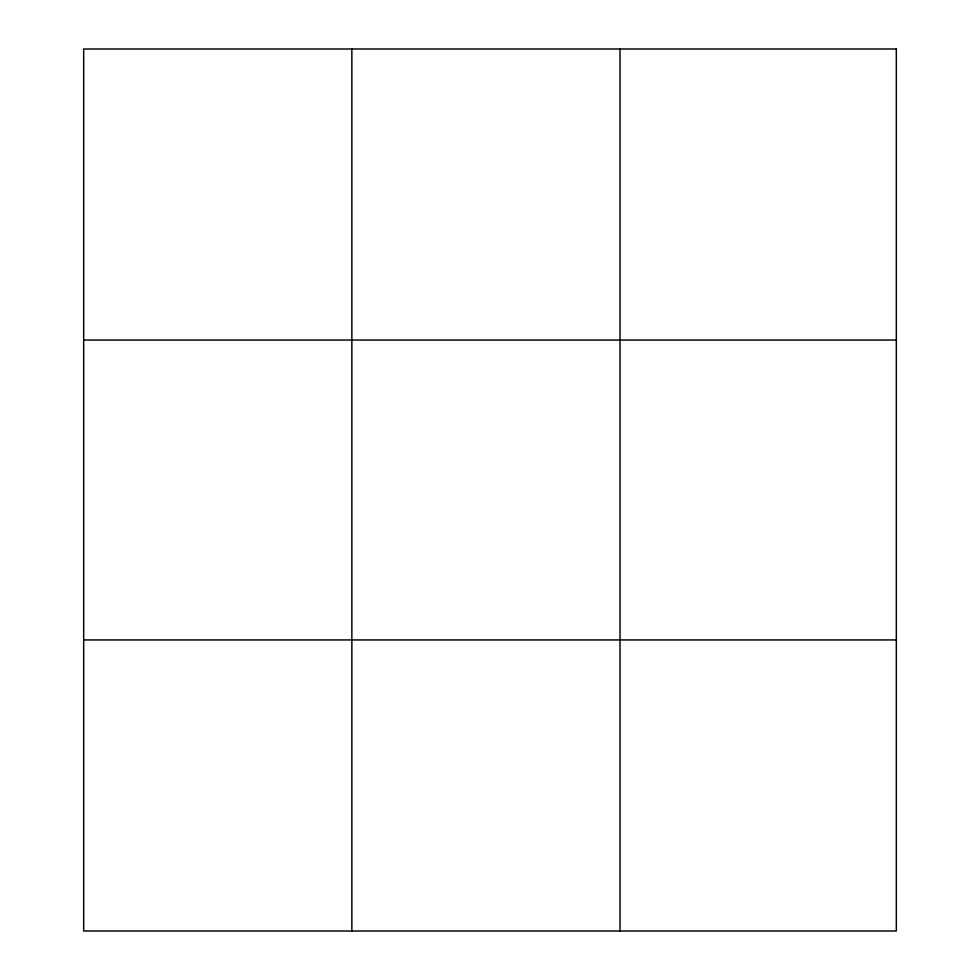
<?xml version="1.0" encoding="UTF-8"?>
<svg xmlns="http://www.w3.org/2000/svg" width="980" height="980" viewBox="0 0 980 980"><rect width="100%" height="100%" fill="white"/><g stroke="black" fill="none" stroke-linecap="round" stroke-linejoin="round"><path stroke-width="1.47" d="M83.68 340.06L896.32 340.06M83.68 639.94L896.32 639.94M620.022 49L620.022 931M351.857 49L351.857 931M896.32 49L83.68 49L83.68 931L896.32 931L896.32 49"/></g></svg>
